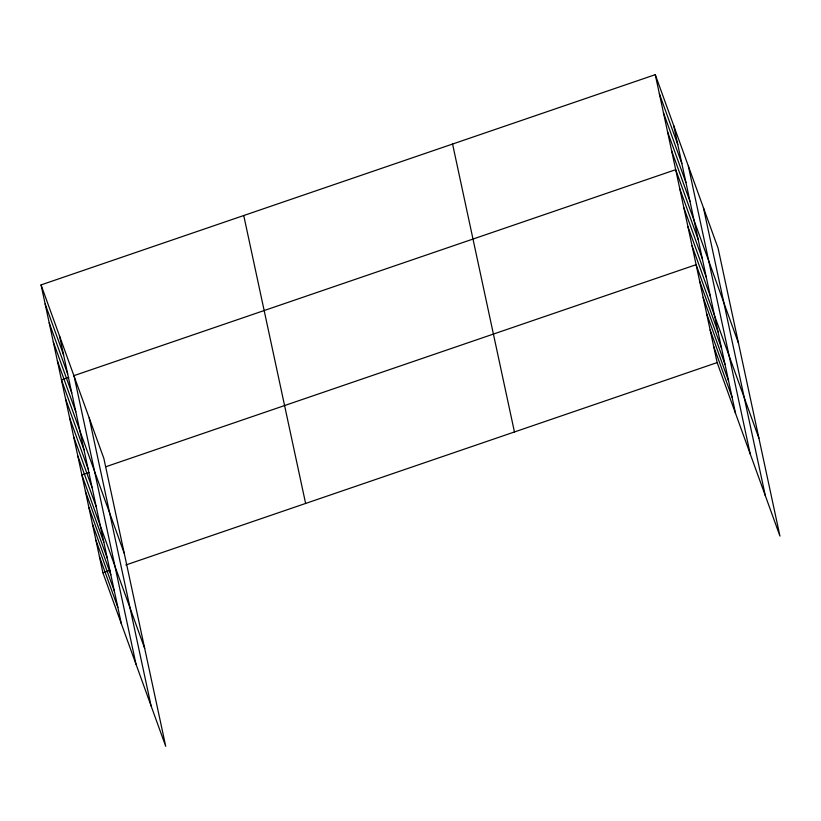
<?xml version="1.0" encoding="UTF-8"?>
<svg xmlns="http://www.w3.org/2000/svg" width="821" height="821" viewBox="0 0 821 821"><rect width="100%" height="100%" fill="white"/><g stroke="black" fill="none" stroke-linecap="round" stroke-linejoin="round"><path stroke-width="1.23" d="M41.05 284.908L103.857 458.416L165.729 746.34L102.923 572.822L41.05 284.908L655.271 74.66L718.077 248.178L779.95 536.092L717.144 362.584L655.271 74.66M68.707 377.444L61.472 379.918L124.279 553.426M73.531 375.792L675.683 169.68L738.49 343.188M89.13 472.455L81.884 474.938L144.701 648.446M106.022 466.677L696.105 264.69L758.912 438.198M102.923 572.822L110.168 570.349M125.849 564.981L717.144 362.584M659.345 93.666L677.777 144.568M663.43 112.672L681.861 163.574M667.514 131.668L685.946 182.58M671.599 150.674L690.03 201.576M679.767 188.676L698.199 239.588M683.852 207.682L702.283 258.584M687.936 226.688L706.358 277.59M692.021 245.684L710.442 296.586M699.605 281.008L718.036 331.91M703.115 297.325L721.546 348.227M706.624 313.632L725.046 364.545M710.124 329.95L728.555 380.852M713.634 346.267L732.065 397.169M45.134 303.914L63.556 354.816M49.219 322.91L67.64 373.822M53.303 341.916L71.725 392.818M57.388 360.922L75.809 411.824M65.557 398.924L83.978 449.826M69.631 417.93L88.063 468.832M73.716 436.926L92.147 487.828M77.8 455.932L96.231 506.834M85.394 491.245L103.815 542.158M88.904 507.563L107.325 558.465M92.404 523.88L110.835 574.782M95.913 540.197L114.335 591.099M99.423 556.515L117.844 607.417M703.433 207.713L765.305 495.627M688.337 166.027L750.209 453.941M673.692 125.572L735.565 413.486M452.576 144.044L514.449 431.959M243.745 215.533L305.617 503.447M89.212 417.961L151.085 705.875M74.126 376.275L135.999 664.189M59.481 335.81L121.354 623.734"/></g></svg>
